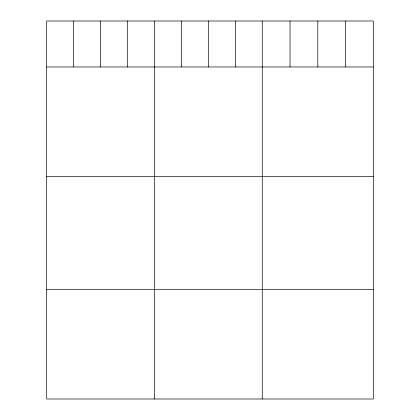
<?xml version="1.0" encoding="UTF-8"?>
<svg xmlns="http://www.w3.org/2000/svg" width="420" height="420" viewBox="0 0 420 420"><rect width="100%" height="100%" fill="white"/><g stroke="black" fill="none" stroke-linecap="round" stroke-linejoin="round"><path stroke-width="0.63" d="M373.333 66.969L373.333 399L46.667 399L46.667 21L373.333 21L373.333 66.969L46.667 66.969M46.667 176.542L373.333 176.542M46.667 289.433L373.333 289.433M345.566 21L345.566 66.969M317.798 21L317.798 66.969M290.031 21L290.031 66.969M262.264 21L262.264 399M235.316 21L235.316 66.969M208.367 21L208.367 66.969M181.419 21L181.419 66.969M154.466 21L154.466 399M127.517 21L127.517 66.969M100.569 21L100.569 66.969M73.621 21L73.621 66.969"/></g></svg>
